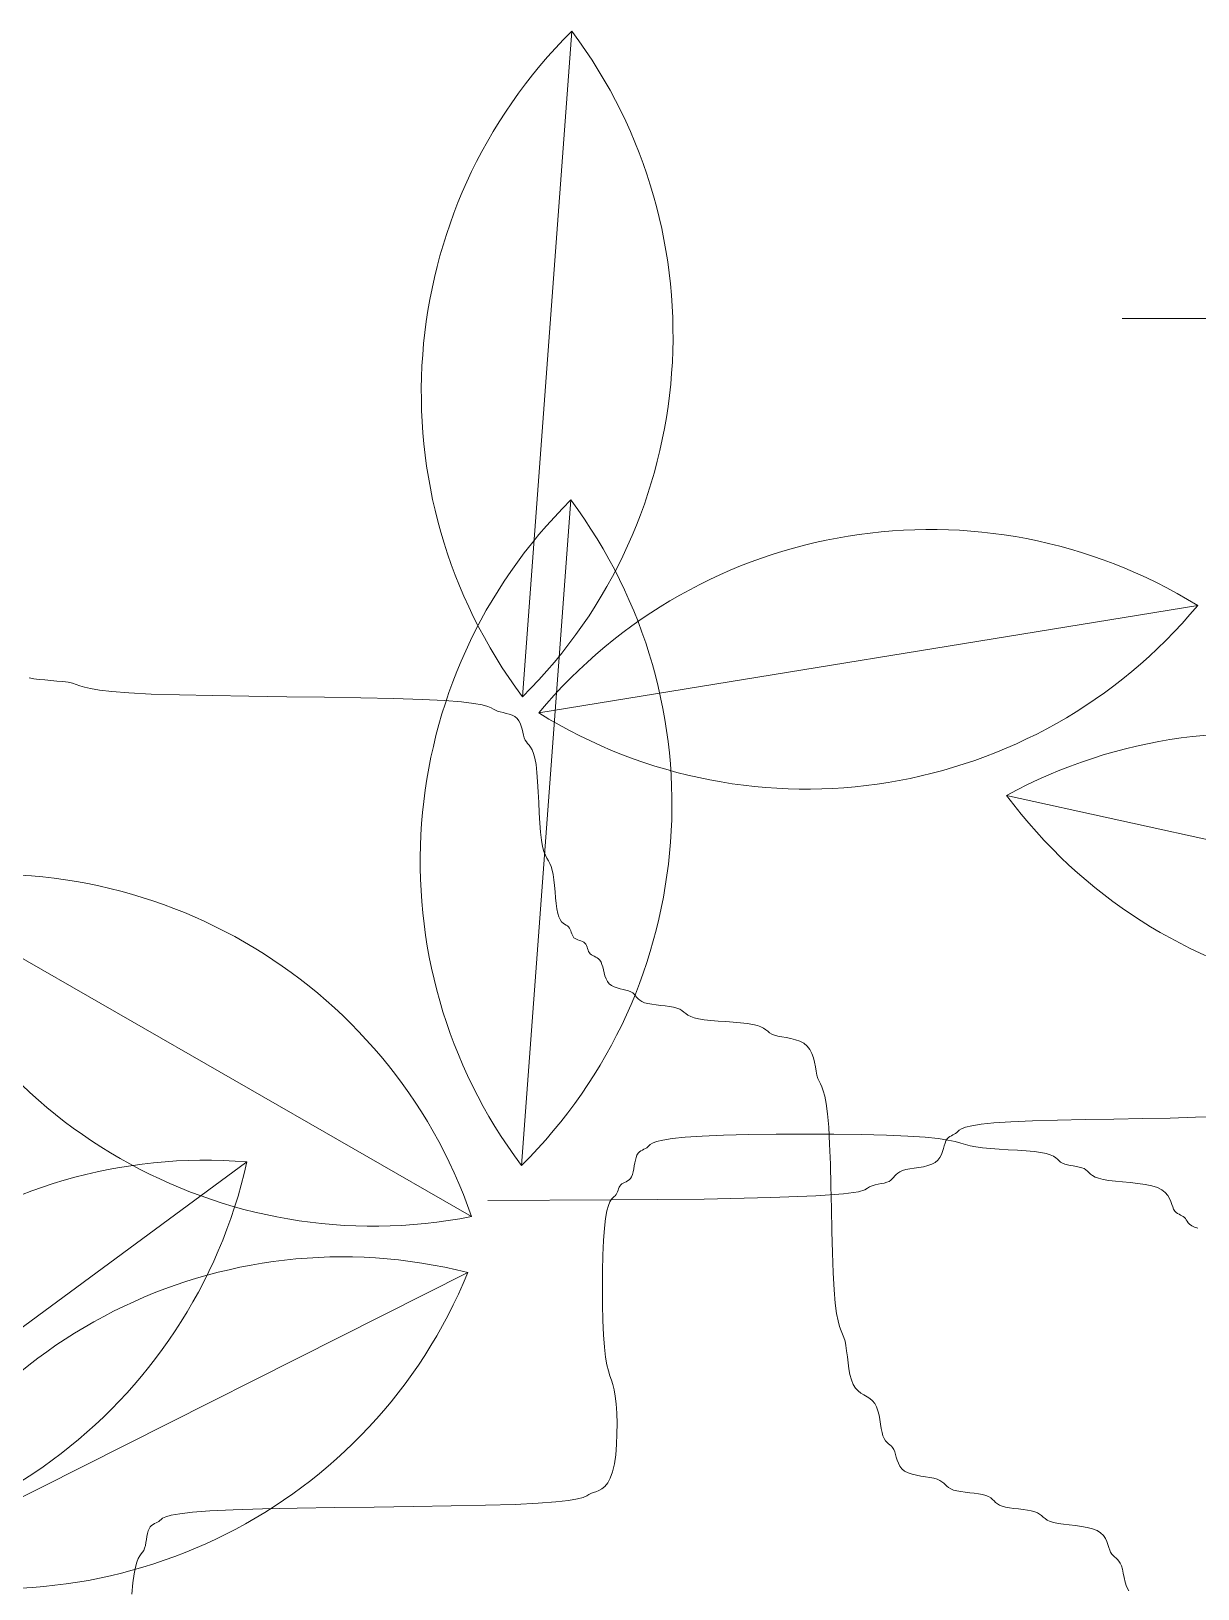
# Model space of a CAD drawing. Header units: millimetres. Extents: x 42 to 552, y 43 to 535.
# Drawn here: x 284.9611 to 285.0769, y 504.6874 to 504.842 of the extents above; entities that cross this region are included whole.
import ezdxf

# ---------------------------------------------------------------- set-up
doc = ezdxf.new("R2010")
doc.units = ezdxf.units.MM
doc.header["$LTSCALE"] = 0.75
doc.header["$MEASUREMENT"] = 0
doc.layers.add('Gramado', color=9, linetype='Continuous', lineweight=0)

# ---------------------------------------------------------------- blocks, each defined once
blk = doc.blocks.new('arbusto8vista')
for p, q in [((-0.3376266709379649, 0.6997587182445386), (-0.3278285350816077, 0.831941469196039)), ((-0.523725630699488, 0.7748662136185374), (-0.5861660958327661, 0.7748662136186795)), ((-0.7054600458012317, 0.6066531934451689), (-0.6956619099448744, 0.7388359443966834)), ((-0.334398460435068, 0.6965325612917468), (-0.203582276158329, 0.7178728763466182)), ((-0.4355520333064646, 0.7035225419957669), (-0.4346524731548982, 0.7033440197657654)), ((-0.4346524731548982, 0.7033440197657654), (-0.4336015851273771, 0.7032033019275303)), ((-0.4336015851273771, 0.7032033019275303), (-0.4324498118492102, 0.7030877866104532)), ((-0.4324498118492102, 0.7030877866104532), (-0.4312475959457345, 0.7029848719439684)), ((-0.4312475959457345, 0.7029848719439684), (-0.4300453800422304, 0.7028819560574533)), ((-0.4300453800422304, 0.7028819560574533), (-0.4288936067640634, 0.7027664370803279)), ((-0.4288936067640634, 0.7027664370803279), (-0.4278427187365423, 0.7026257131419982)), ((-0.4278427187365423, 0.7026257131419982), (-0.4269431585849759, 0.7024471823718699)), ((-0.4269431585849759, 0.7024471823718699), (-0.426206486268967, 0.7022224435737314)), ((-0.426206486268967, 0.7022224435737314), (-0.4254887310850677, 0.701959898248802)), ((-0.4254887310850677, 0.701959898248802), (-0.4246070396641528, 0.7016721485726691)), ((-0.4246070396641528, 0.7016721485726691), (-0.4233785586370402, 0.7013717967209487)), ((-0.4233785586370402, 0.7013717967209487), (-0.4216204346346046, 0.7010714448692141)), ((-0.4216204346346046, 0.7010714448692141), (-0.419149814287664, 0.7007836951930813)), ((-0.419149814287664, 0.7007836951930813), (-0.4157838442270929, 0.7005211498681518)), ((-0.4157838442270929, 0.7005211498681518), (-0.411339671083681, 0.7002964110700134)), ((-0.411339671083681, 0.7002964110700134), (-0.40571746106869, 0.7001178802490529)), ((-0.40571746106869, 0.7001178802490529), (-0.3991494587147315, 0.6999771559548833)), ((-0.3991494587147315, 0.6999771559548833), (-0.3919509281347757, 0.6998616360119172)), ((-0.3919509281347757, 0.6998616360119172), (-0.3844371334418497, 0.6997587182445386)), ((-0.3844371334418497, 0.6997587182445386), (-0.3769233387488953, 0.6996558004771742)), ((-0.3769233387488953, 0.6996558004771742), (-0.3697248081689679, 0.6995402805341939)), ((-0.3697248081689679, 0.6995402805341939), (-0.363156805814981, 0.6993995562400244)), ((-0.363156805814981, 0.6993995562400244), (-0.35753459579999, 0.699221025419078)), ((-0.35753459579999, 0.699221025419078), (-0.3530925244326681, 0.6989962866209254)), ((-0.3530925244326681, 0.6989962866209254), (-0.3497412668044717, 0.698733741295996)), ((-0.3497412668044717, 0.698733741295996), (-0.34731058020256, 0.6984459916198631)), ((-0.34731058020256, 0.6984459916198631), (-0.3456302219141776, 0.6981456397681427)), ((-0.3456302219141776, 0.6981456397681427), (-0.3445299492264269, 0.6978452879164223)), ((-0.3445299492264269, 0.6978452879164223), (-0.343839519426524, 0.6975575382402894)), ((-0.343839519426524, 0.6975575382402894), (-0.3433886898015999, 0.6972949929153458)), ((-0.3433886898015999, 0.6972949929153458), (-0.343007217638899, 0.6970702541172074)), ((-0.343007217638899, 0.6970702541172074), (-0.3425574375631015, 0.6968906731657825)), ((-0.3425574375631015, 0.6968906731657825), (-0.342031993549341, 0.6967425979583624)), ((-0.342031993549341, 0.6967425979583624), (-0.3414561069102717, 0.6966071255365449)), ((-0.3414561069102717, 0.6966071255365449), (-0.3408549989585197, 0.6964653529419422)), ((-0.3408549989585197, 0.6964653529419422), (-0.3402538910067676, 0.6962983772161522)), ((-0.3402538910067676, 0.6962983772161522), (-0.3396780043676983, 0.6960872954008153)), ((-0.3396780043676983, 0.6960872954008153), (-0.3391525603539378, 0.6958132045375152)), ((-0.3391525603539378, 0.6958132045375152), (-0.3387027802781404, 0.695457201667864)), ((-0.3387027802781404, 0.695457201667864), (-0.3383465292750714, 0.6950077349500674)), ((-0.3383465292750714, 0.6950077349500674), (-0.3380722477676841, 0.6944826570087059)), ((-0.3380722477676841, 0.6944826570087059), (-0.3378610200009859, 0.6939071715849963)), ((-0.3378610200009859, 0.6939071715849963), (-0.3376939302200128, 0.6933064824200841)), ((-0.3376939302200128, 0.6933064824200841), (-0.337552062669829, 0.6927057932551861)), ((-0.337552062669829, 0.6927057932551861), (-0.3374165015954134, 0.6921303078314622)), ((-0.3374165015954134, 0.6921303078314622), (-0.3372683312418587, 0.691605229890115)), ((-0.3372683312418587, 0.691605229890115), (-0.3370886358541441, 0.6911557631723184)), ((-0.3370886358541441, 0.6911557631723184), (-0.3368637540027066, 0.6907934593165379)), ((-0.3368637540027066, 0.6907934593165379), (-0.3366010415594474, 0.6904752615503185)), ((-0.3366010415594474, 0.6904752615503185), (-0.3363131087216118, 0.6901444609985106)), ((-0.3363131087216118, 0.6901444609985106), (-0.3360125656865307, 0.6897443487859078)), ((-0.3360125656865307, 0.6897443487859078), (-0.3357120226514212, 0.6892182160373466)), ((-0.3357120226514212, 0.6892182160373466), (-0.335424089813614, 0.6885093538776772)), ((-0.335424089813614, 0.6885093538776772), (-0.3351613773703264, 0.6875610534317076)), ((-0.3351613773703264, 0.6875610534317076), (-0.3349364955188889, 0.686316605824274)), ((-0.3349364955188889, 0.686316605824274), (-0.3347578510574749, 0.6847434559942513)), ((-0.3347578510574749, 0.6847434559942513), (-0.3346170371878827, 0.6829056641367401)), ((-0.3346170371878827, 0.6829056641367401), (-0.3345014437128384, 0.6808914442609222)), ((-0.3345014437128384, 0.6808914442609222), (-0.334398460435068, 0.6787890103759366)), ((-0.334398460435068, 0.6787890103759366), (-0.3342954771573261, 0.6766865764909511)), ((-0.3342954771573261, 0.6766865764909511), (-0.3341798836822818, 0.6746723566151331)), ((-0.3341798836822818, 0.6746723566151331), (-0.3340390698126896, 0.6728345647576219)), ((-0.3340390698126896, 0.6728345647576219), (-0.3338604253512756, 0.6712614149275993)), ((-0.3338604253512756, 0.6712614149275993), (-0.3336355434998381, 0.6700148669575583)), ((-0.3336355434998381, 0.6700148669575583), (-0.3333728310565505, 0.6690518639733938)), ((-0.3333728310565505, 0.6690518639733938), (-0.3330848982187433, 0.668303094924326)), ((-0.3330848982187433, 0.668303094924326), (-0.3327843551836338, 0.6676992487596038)), ((-0.3327843551836338, 0.6676992487596038), (-0.3324838121485527, 0.6671710144284333)), ((-0.3324838121485527, 0.6671710144284333), (-0.3321958793107171, 0.6666490808800631)), ((-0.3321958793107171, 0.6666490808800631), (-0.3319331668674579, 0.6660641370637137)), ((-0.3319331668674579, 0.6660641370637137), (-0.3317082850160205, 0.6653468719286195)), ((-0.3317082850160205, 0.6653468719286195), (-0.3315296404780952, 0.6644479276145319)), ((-0.7153385814718831, 0.5965231012155954), (-0.8302468909115532, 0.6625864309612695)), ((-0.3315296404780952, 0.6644479276145319), (-0.3313888260729243, 0.6633977590233116)), ((-0.3313888260729243, 0.6633977590233116), (-0.3312732311442232, 0.6622467742473361)), ((-0.3312732311442232, 0.6622467742473361), (-0.3311702450356222, 0.6610453813789832)), ((-0.3311702450356222, 0.6610453813789832), (-0.3310672570908366, 0.6598439885106302)), ((-0.3310672570908366, 0.6598439885106302), (-0.3309516566534683, 0.6586930037346406)), ((-0.3309516566534683, 0.6586930037346406), (-0.330810833067261, 0.6576428351434345)), ((-0.330810833067261, 0.6576428351434345), (-0.3306321756758166, 0.6567438908293468)), ((-0.3306321756758166, 0.6567438908293468), (-0.330407277451485, 0.6560329266803819)), ((-0.330407277451485, 0.6560329266803819), (-0.3301445458809837, 0.6554920897669376)), ((-0.3301445458809837, 0.6554920897669376), (-0.3298565920797216, 0.6550898749550385)), ((-0.3298565920797216, 0.6550898749550385), (-0.3295560271630791, 0.6547947771106948)), ((-0.3295560271630791, 0.6547947771106948), (-0.3292554622464365, 0.654575291099917)), ((-0.3292554622464365, 0.654575291099917), (-0.3289675084451744, 0.6543999117887012)), ((-0.3289675084451744, 0.6543999117887012), (-0.3287047768746731, 0.6542371340430861)), ((-0.3287047768746731, 0.6542371340430861), (-0.3284798786503416, 0.6540554527290539)), ((-0.3284798786503416, 0.6540554527290539), (-0.3283012212589256, 0.6538307139309154)), ((-0.3283012212589256, 0.6538307139309154), (-0.3281603976726899, 0.653568168605986)), ((-0.3281603976726899, 0.653568168605986), (-0.32804479723535, 0.6532804189298531)), ((-0.32804479723535, 0.6532804189298531), (-0.327941809290536, 0.6529800670781185)), ((-0.327941809290536, 0.6529800670781185), (-0.3278388231819349, 0.6526797152263981)), ((-0.3278388231819349, 0.6526797152263981), (-0.3277232282532339, 0.6523919655502652)), ((-0.3277232282532339, 0.6523919655502652), (-0.3275824138480914, 0.6521294202253358)), ((-0.3275824138480914, 0.6521294202253358), (-0.3274037693101661, 0.6519046814271974)), ((-0.3274037693101661, 0.6519046814271974), (-0.3271788874587287, 0.6517261506570691)), ((-0.3271788874587287, 0.6517261506570691), (-0.326916175015441, 0.6515854267187393)), ((-0.326916175015441, 0.6515854267187393), (-0.3266282421776339, 0.651469907741614)), ((-0.3266282421776339, 0.651469907741614), (-0.3263276991425244, 0.651366991855113)), ((-0.3263276991425244, 0.651366991855113), (-0.3260271561074433, 0.651264077188614)), ((-0.3260271561074433, 0.651264077188614), (-0.3257392232696077, 0.6511485618715369)), ((-0.3257392232696077, 0.6511485618715369), (-0.3254765108263484, 0.6510078440333018)), ((-0.3254765108263484, 0.6510078440333018), (-0.325251628974911, 0.6508293218033145)), ((-0.325251628974911, 0.6508293218033145), (-0.3250729844369573, 0.6506045938836564)), ((-0.3250729844369573, 0.6506045938836564), (-0.3249321700318148, 0.6503420612672386)), ((-0.3249321700318148, 0.6503420612672386), (-0.3248165751031138, 0.6500543255196476)), ((-0.3248165751031138, 0.6500543255196476), (-0.3247135889945127, 0.64975398820647)), ((-0.3247135889945127, 0.64975398820647), (-0.3246106010497272, 0.6494536508932924)), ((-0.3246106010497272, 0.6494536508932924), (-0.3244950006123588, 0.6491659151457014)), ((-0.3244950006123588, 0.6491659151457014), (-0.3243541770261515, 0.6489033825292836)), ((-0.3243541770261515, 0.6489033825292836), (-0.3241755196347071, 0.6486786546096397)), ((-0.3241755196347071, 0.6486786546096397), (-0.3239506214103756, 0.6484990821983416)), ((-0.3239506214103756, 0.6484990821983416), (-0.3236878898398743, 0.6483510130910162)), ((-0.3236878898398743, 0.6483510130910162), (-0.3233999360386122, 0.648215544329247)), ((-0.3233999360386122, 0.648215544329247), (-0.3230993711219696, 0.6480737729546604)), ((-0.3230993711219696, 0.6480737729546604), (-0.3227988062053271, 0.6479067960088685)), ((-0.3227988062053271, 0.6479067960088685), (-0.322510852404065, 0.6476957105334549)), ((-0.322510852404065, 0.6476957105334549), (-0.3222481208335637, 0.6474216135700601)), ((-0.3222481208335637, 0.6474216135700601), (-0.3220232226092321, 0.6470656021602963)), ((-0.3220232226092321, 0.6470656021602963), (-0.3218435143680267, 0.6466161245640052)), ((-0.3218435143680267, 0.6466161245640052), (-0.3216953348334073, 0.6460910339141321)), ((-0.3216953348334073, 0.6460910339141321), (-0.3215597682503528, 0.6455155345618664)), ((-0.3215597682503528, 0.6455155345618664), (-0.321417898863956, 0.6449148308584256)), ((-0.321417898863956, 0.6449148308584256), (-0.3212508109191958, 0.6443141271549706)), ((-0.3212508109191958, 0.6443141271549706), (-0.3210395886611366, 0.6437386278027191)), ((-0.3210395886611366, 0.6437386278027191), (-0.3207653163348141, 0.643213537152846)), ((-0.3207653163348141, 0.643213537152846), (-0.3204090781852358, 0.6427640595565549)), ((-0.3204090781852358, 0.6427640595565549), (-0.3199593144823609, 0.6424080480959447)), ((-0.3199593144823609, 0.6424080480959447), (-0.319433889595814, 0.6421339507767101)), ((-0.319433889595814, 0.6421339507767101), (-0.3188580239201713, 0.64192286433547)), ((-0.3188580239201713, 0.64192286433547), (-0.3182569378499807, 0.6417558855088004)), ((-0.3182569378499807, 0.6417558855088004), (-0.3176558517797901, 0.6416141110333342)), ((-0.3176558517797901, 0.6416141110333342), (-0.3170799861041189, 0.641478637645676)), ((-0.3170799861041189, 0.641478637645676), (-0.3165545612176004, 0.6413305620824161)), ((-0.3165545612176004, 0.6413305620824161), (-0.3161047975147255, 0.641150981080159)), ((-0.3161047975147255, 0.641150981080159), (-0.3157464575890856, 0.6409262422820063)), ((-0.3157464575890856, 0.6409262422820063), (-0.3154574728303601, 0.6406636969570769)), ((-0.3154574728303601, 0.6406636969570769), (-0.3152063168272718, 0.640375947280944)), ((-0.3152063168272718, 0.640375947280944), (-0.3149614631684869, 0.6400755954292237)), ((-0.3149614631684869, 0.6400755954292237), (-0.3146913854426998, 0.639775243577489)), ((-0.3146913854426998, 0.639775243577489), (-0.3143645572386617, 0.6394874939013704)), ((-0.3143645572386617, 0.6394874939013704), (-0.3139494521450388, 0.6392249485764268)), ((-0.3139494521450388, 0.6392249485764268), (-0.3134145437505254, 0.6390002097782883)), ((-0.3134145437505254, 0.6390002097782883), (-0.3127398654504248, 0.63882167900816)), ((-0.3127398654504248, 0.63882167900816), (-0.311951689866163, 0.6386809550698445)), ((-0.311951689866163, 0.6386809550698445), (-0.3110878494258031, 0.6385654360927191)), ((-0.3110878494258031, 0.6385654360927191), (-0.3101861765574085, 0.638462520206204)), ((-0.3101861765574085, 0.638462520206204), (-0.3092845036890424, 0.6383596055397049)), ((-0.3092845036890424, 0.6383596055397049), (-0.3084206632486826, 0.6382440902226421)), ((-0.3084206632486826, 0.6382440902226421), (-0.3076324876644208, 0.6381033723843927)), ((-0.3076324876644208, 0.6381033723843927), (-0.3069578093643202, 0.6379248501544055)), ((-0.3069578093643202, 0.6379248501544055), (-0.3064197482674729, 0.6377001222347474)), ((-0.3064197482674729, 0.6377001222347474), (-0.3059825742574844, 0.6374375896183437)), ((-0.3059825742574844, 0.6374375896183437), (-0.3055958447090461, 0.6371498538707527)), ((-0.3055958447090461, 0.6371498538707527), (-0.3052091169967923, 0.6368495165575752)), ((-0.3052091169967923, 0.6368495165575752), (-0.3047719484954428, 0.6365491792443976)), ((-0.3047719484954428, 0.6365491792443976), (-0.3042338965796887, 0.6362614434968066)), ((-0.3042338965796887, 0.6362614434968066), (-0.3035445186241645, 0.6359989108803887)), ((-0.3035445186241645, 0.6359989108803887), (-0.3026533720035616, 0.6357741829607306)), ((-0.3026533720035616, 0.6357741829607306), (-0.3015289300005577, 0.6355956607307434)), ((-0.3015289300005577, 0.6355956607307434), (-0.3002153295297774, 0.6354549428925083)), ((-0.3002153295297774, 0.6354549428925083), (-0.2987756234137748, 0.6353394275754312)), ((-0.2987756234137748, 0.6353394275754312), (-0.2972728644751896, 0.6352365129089321)), ((-0.2972728644751896, 0.6352365129089321), (-0.2957701055366044, 0.635133597022417)), ((-0.2957701055366044, 0.635133597022417), (-0.2943303994206303, 0.6350180780453059)), ((-0.2943303994206303, 0.6350180780453059), (-0.2930167989498216, 0.6348773541069761)), ((-0.2930167989498216, 0.6348773541069761), (-0.2918923569468177, 0.6346988233368478)), ((-0.2918923569468177, 0.6346988233368478), (-0.2910012104027544, 0.6344740845387093)), ((-0.2910012104027544, 0.6344740845387093), (-0.2903118329827805, 0.6342115392137657)), ((-0.2903118329827805, 0.6342115392137657), (-0.2897737825206832, 0.633923789537647)), ((-0.2897737825206832, 0.633923789537647), (-0.2893366168501643, 0.6336234376859124)), ((-0.2893366168501643, 0.6336234376859124), (-0.2889498938049826, 0.6333230858341921)), ((-0.2889498938049826, 0.6333230858341921), (-0.2885631712188399, 0.6330353361580592)), ((-0.2885631712188399, 0.6330353361580592), (-0.2881260069254949, 0.6327727908331298)), ((-0.2881260069254949, 0.6327727908331298), (-0.2875879587586496, 0.6325480520349913)), ((-0.2875879587586496, 0.6325480520349913), (-0.2869132968314148, 0.6323674209022698)), ((-0.2869132968314148, 0.6323674209022698), (-0.286125140374395, 0.6322119944257452)), ((-0.286125140374395, 0.6322119944257452), (-0.2852613208974901, 0.6320565685592214)), ((-0.2852613208974901, 0.6320565685592214), (-0.284359669910657, 0.6318759392565312)), ((-0.284359669910657, 0.6318759392565312), (-0.2834580189237954, 0.6316449024714643)), ((-0.2834580189237954, 0.6316449024714643), (-0.2825941994468906, 0.6313382541578392)), ((-0.2825941994468906, 0.6313382541578392), (-0.2818060429898708, 0.6309307902694741)), ((-0.2818060429898708, 0.6309307902694741), (-0.2811313810626359, 0.6303973067601731)), ((-0.2811313810626359, 0.6303973067601731), (-0.2805975364479139, 0.6297231012442239)), ((-0.2805975364479139, 0.6297231012442239), (-0.2801897970193465, 0.6289354779779472)), ((-0.2801897970193465, 0.6289354779779472), (-0.2798829419232902, 0.6280722428780905)), ((-0.2798829419232902, 0.6280722428780905), (-0.2796517503061864, 0.6271712018614721)), ((-0.2796517503061864, 0.6271712018614721), (-0.2794710013143629, 0.6262701608448396)), ((-0.2794710013143629, 0.6262701608448396), (-0.2793154740942896, 0.6254069257449828)), ((-0.2793154740942896, 0.6254069257449828), (-0.2791599477923228, 0.6246193024787061)), ((-0.2791599477923228, 0.6246193024787061), (-0.2789792015548471, 0.6239450969627711)), ((-0.2789792015548471, 0.6239450969627711), (-0.2787543197034097, 0.6233969111186042)), ((-0.2787543197034097, 0.6233969111186042), (-0.278491607260122, 0.6228865308862055)), ((-0.278491607260122, 0.6228865308862055), (-0.2782036744223149, 0.62230053821024)), ((-0.2782036744223149, 0.62230053821024), (-0.2779031313872053, 0.6215255150353585)), ((-0.2779031313872053, 0.6215255150353585), (-0.2776025883520958, 0.6204480433061974)), ((-0.2776025883520958, 0.6204480433061974), (-0.2773146555142887, 0.6189547049674218)), ((-0.2773146555142887, 0.6189547049674218), (-0.2770519430710294, 0.6169320819636823)), ((-0.5990018903878536, 0.61566130387763), (-0.6039935798277725, 0.6155205860393949)), ((-0.5935309987617075, 0.6157768191946928), (-0.5990018903878536, 0.61566130387763)), ((-0.5878205060424762, 0.6158797338611919), (-0.5935309987617075, 0.6157768191946928)), ((-0.5821100133232164, 0.615982649747707), (-0.5878205060424762, 0.6158797338611919)), ((-0.5766391216970703, 0.6160981687248324), (-0.5821100133232164, 0.615982649747707)), ((-0.5716474322571798, 0.6162388926631621), (-0.5766391216970703, 0.6160981687248324)), ((-0.5673745460966302, 0.6164174234332762), (-0.5716474322571798, 0.6162388926631621)), ((-0.2770519430710294, 0.6169320819636823), (-0.276827061219592, 0.6142667562396156)), ((-0.6201035512126793, 0.6125865149607534), (-0.6204040942477889, 0.6124195380149473)), ((-0.6198030081775698, 0.61272828633534), (-0.6201035512126793, 0.6125865149607534)), ((-0.6195150753397627, 0.612863755097095), (-0.6198030081775698, 0.61272828633534)), ((-0.6192523628965034, 0.6130118242044347), (-0.6195150753397627, 0.612863755097095)), ((-0.619027481045066, 0.6131913966157327), (-0.6192523628965034, 0.6130118242044347)), ((-0.6188299206756369, 0.6134161245353766), (-0.619027481045066, 0.6131913966157327)), ((-0.6185566954501382, 0.6136786571517945), (-0.6188299206756369, 0.6134161245353766)), ((-0.6180816997233762, 0.6139663928993855), (-0.6185566954501382, 0.6136786571517945)), ((-0.6172788278501002, 0.6142667302125631), (-0.6180816997233762, 0.6139663928993855)), ((-0.6160219741851733, 0.6145670675257406), (-0.6172788278501002, 0.6142667302125631)), ((-0.6141850330833449, 0.6148548032733316), (-0.6160219741851733, 0.6145670675257406)), ((-0.6116418988994781, 0.6151173358897495), (-0.6141850330833449, 0.6148548032733316)), ((-0.6082664659883221, 0.6153420638093934), (-0.6116418988994781, 0.6151173358897495)), ((-0.6039935798277725, 0.6155205860393949), (-0.6082664659883221, 0.6153420638093934)), ((-0.276827061219592, 0.6142667562396156), (-0.2766484166816383, 0.6108957177814176)), ((-0.6218521701316604, 0.6094275728645044), (-0.6220833617487642, 0.6088268691610637)), ((-0.6216714211398369, 0.6100282765679594), (-0.6218521701316604, 0.6094275728645044)), ((-0.6215158939197636, 0.6106037759202252), (-0.6216714211398369, 0.6100282765679594)), ((-0.6213603676177968, 0.611128866570084), (-0.6215158939197636, 0.6106037759202252)), ((-0.6211796213803211, 0.6115783441663751), (-0.6213603676177968, 0.611128866570084)), ((-0.6209547395288837, 0.6119343555761532), (-0.6211796213803211, 0.6115783441663751)), ((-0.620692027085596, 0.6122084525395479), (-0.6209547395288837, 0.6119343555761532)), ((-0.6204040942477889, 0.6124195380149473), (-0.620692027085596, 0.6122084525395479)), ((-0.2766484166816383, 0.6108957177814176), (-0.2765076022764958, 0.60695758874148)), ((-0.6256584387492694, 0.6064356063415488), (-0.626560089736131, 0.6062686275148934)), ((-0.6247946192723646, 0.6066466927828031), (-0.6256584387492694, 0.6064356063415488)), ((-0.6240064628153448, 0.6069207901020377), (-0.6247946192723646, 0.6066466927828031)), ((-0.6233318008881099, 0.607276801562648), (-0.6240064628153448, 0.6069207901020377)), ((-0.6227979562733879, 0.6077262791589249), (-0.6233318008881099, 0.607276801562648)), ((-0.6223902168448205, 0.6082513698087979), (-0.6227979562733879, 0.6077262791589249)), ((-0.6220833617487642, 0.6088268691610637), (-0.6223902168448205, 0.6082513698087979)), ((-0.4990421318243818, 0.5287747421805875), (-0.3923316297377824, 0.6073950440102749)), ((-0.2765076022764958, 0.60695758874148), (-0.2763920073477948, 0.602641399313697)), ((-0.6329284124240928, 0.6033338959490209), (-0.6334538564378533, 0.6031894965540658)), ((-0.6324786323482954, 0.6035129517843814), (-0.6329284124240928, 0.6033338959490209)), ((-0.6321202795691647, 0.6037376905825198), (-0.6324786323482954, 0.6035129517843814)), ((-0.6318312856293744, 0.6040002359074492), (-0.6321202795691647, 0.6037376905825198)), ((-0.6315801241176473, 0.6042879855835821), (-0.6318312856293744, 0.6040002359074492)), ((-0.6313352686226494, 0.6045883374353025), (-0.6315801241176473, 0.6042879855835821)), ((-0.6310651927330753, 0.6048886892870371), (-0.6313352686226494, 0.6045883374353025)), ((-0.6307383700376761, 0.6051764389631558), (-0.6310651927330753, 0.6048886892870371)), ((-0.6303232741251179, 0.6054389842880994), (-0.6307383700376761, 0.6051764389631558)), ((-0.6297883785841236, 0.6056637230862378), (-0.6303232741251179, 0.6054389842880994)), ((-0.6291137166568888, 0.605843304088495), (-0.6297883785841236, 0.6056637230862378)), ((-0.628325560199869, 0.6059913796517549), (-0.6291137166568888, 0.605843304088495)), ((-0.6274617407229641, 0.6061268530394273), (-0.628325560199869, 0.6059913796517549)), ((-0.626560089736131, 0.6062686275148934), (-0.6274617407229641, 0.6061268530394273)), ((-0.6559301634980272, 0.6003021518585712), (-0.6691670864319406, 0.600013891045748)), ((-0.6470060643716806, 0.6006565708907345), (-0.6559301634980272, 0.6003021518585712)), ((-0.6415120472412355, 0.6010487946196577), (-0.6470060643716806, 0.6006565708907345)), ((-0.6385653702950833, 0.6014504695227743), (-0.6415120472412355, 0.6010487946196577)), ((-0.637283291721559, 0.6018332420775039), (-0.6385653702950833, 0.6014504695227743)), ((-0.636783069709054, 0.6021687587612803), (-0.637283291721559, 0.6018332420775039)), ((-0.6363332896332565, 0.6024360170156342), (-0.636783069709054, 0.6021687587612803)), ((-0.635807845619496, 0.6026434181384275), (-0.6363332896332565, 0.6024360170156342)), ((-0.6352319589804267, 0.60280671439169), (-0.635807845619496, 0.6026434181384275)), ((-0.6346308510286747, 0.6029416580373947), (-0.6352319589804267, 0.60280671439169)), ((-0.6340297430769226, 0.6030640013375148), (-0.6346308510286747, 0.6029416580373947)), ((-0.6334538564378533, 0.6031894965540658), (-0.6340297430769226, 0.6030640013375148)), ((-0.2763920073477948, 0.602641399313697), (-0.2762890212391937, 0.5981361796920055)), ((-0.6875995749850574, 0.5998201419748455), (-0.7121103709689862, 0.5997492581684014)), ((-0.6691670864319406, 0.600013891045748), (-0.6875995749850574, 0.5998201419748455)), ((-0.2762890212391937, 0.5981361796920055), (-0.2761860332943797, 0.593630960070314)), ((-0.2761860332943797, 0.593630960070314), (-0.2760704328570398, 0.589314770642531)), ((-0.2760704328570398, 0.589314770642531), (-0.2759296092708325, 0.5853766416025934)), ((-0.7160918697617831, 0.5854038769786882), (-0.8344608113252434, 0.5257626430166766)), ((-0.2759296092708325, 0.5853766416025934), (-0.2757509518793881, 0.5820056031443954)), ((-0.2757509518793881, 0.5820056031443954), (-0.2755260536550566, 0.5793392272390321)), ((-0.2755260536550566, 0.5793392272390321), (-0.2752633220845553, 0.5773092529661881)), ((-0.2752633220845553, 0.5773092529661881), (-0.2749753682832932, 0.5757959611827204)), ((-0.2749753682832932, 0.5757959611827204), (-0.2746748033666506, 0.5746796327454717)), ((-0.2746748033666506, 0.5746796327454717), (-0.2743742384500081, 0.5738405485112992)), ((-0.2743742384500081, 0.5738405485112992), (-0.274086284648746, 0.5731589893370597)), ((-0.274086284648746, 0.5731589893370597), (-0.2738235530782447, 0.5725152360796102)), ((-0.2738235530782447, 0.5725152360796102), (-0.2735986548539131, 0.5717895695957793)), ((-0.2735986548539131, 0.5717895695957793), (-0.2734189466127077, 0.5708906252816917)), ((-0.2734189466127077, 0.5708906252816917), (-0.2732707670780883, 0.5698404566904713)), ((-0.2732707670780883, 0.5698404566904713), (-0.2731352004950338, 0.5686894719144959)), ((-0.2731352004950338, 0.5686894719144959), (-0.272993331108637, 0.567488079046143)), ((-0.272993331108637, 0.567488079046143), (-0.2728262431638768, 0.56628668617779)), ((-0.2728262431638768, 0.56628668617779), (-0.2726150209058176, 0.5651357014018146)), ((-0.2726150209058176, 0.5651357014018146), (-0.2723407485794951, 0.5640855328105943)), ((-0.2723407485794951, 0.5640855328105943), (-0.2719845104299168, 0.5631865884965066)), ((-0.2719845104299168, 0.5631865884965066), (-0.2715347467270419, 0.5624735240357808)), ((-0.2715347467270419, 0.5624735240357808), (-0.271009321840495, 0.5619179849399814)), ((-0.271009321840495, 0.5619179849399814), (-0.2704334561648523, 0.5614758642045388)), ((-0.2704334561648523, 0.5614758642045388), (-0.2698323700946617, 0.5611030548248834)), ((-0.2698323700946617, 0.5611030548248834), (-0.2692312840244426, 0.5607554497964031)), ((-0.2692312840244426, 0.5607554497964031), (-0.2686554183487999, 0.5603889421145425)), ((-0.2686554183487999, 0.5603889421145425), (-0.2681299934622814, 0.5599594247747177)), ((-0.2681299934622814, 0.5599594247747177), (-0.2676802297594065, 0.559422790772345)), ((-0.2676802297594065, 0.559422790772345), (-0.2673239916098282, 0.55874858525641)), ((-0.2673239916098282, 0.55874858525641), (-0.2670497192834773, 0.5579609619901191)), ((-0.2670497192834773, 0.5579609619901191), (-0.2668384970254181, 0.5570977268902766)), ((-0.2668384970254181, 0.5570977268902766), (-0.2666714090806863, 0.556196685873644)), ((-0.2666714090806863, 0.556196685873644), (-0.2665295396942611, 0.5552956448570114)), ((-0.2665295396942611, 0.5552956448570114), (-0.266393973111235, 0.5544324097571689)), ((-0.266393973111235, 0.5544324097571689), (-0.2662457935766156, 0.553644786490878)), ((-0.2662457935766156, 0.553644786490878), (-0.2660660853354102, 0.552970580974943)), ((-0.2660660853354102, 0.552970580974943), (-0.2658411871110502, 0.5524360473351635)), ((-0.2658411871110502, 0.5524360473351635), (-0.2655784555405774, 0.5520212325335336)), ((-0.2655784555405774, 0.5520212325335336), (-0.2652905017393152, 0.5516946317410714)), ((-0.2652905017393152, 0.5516946317410714), (-0.2649899368226443, 0.5514247401287662)), ((-0.2649899368226443, 0.5514247401287662), (-0.2646893719060017, 0.5511800528676787)), ((-0.2646893719060017, 0.5511800528676787), (-0.2644014181047396, 0.5509290651287841)), ((-0.2644014181047396, 0.5509290651287841), (-0.2641386865342668, 0.5506402720831289)), ((-0.2641386865342668, 0.5506402720831289), (-0.2639137883099067, 0.5502821689017026)), ((-0.2639137883099067, 0.5502821689017026), (-0.2637330291424291, 0.549832702183906)), ((-0.2637330291424291, 0.549832702183906), (-0.2635774931238188, 0.5493076242425587)), ((-0.2635774931238188, 0.5493076242425587), (-0.2634219589414215, 0.5487321388188491)), ((-0.2634219589414215, 0.5487321388188491), (-0.2632412052825828, 0.5481314496539369)), ((-0.2632412052825828, 0.5481314496539369), (-0.2630100108346483, 0.5475307604890389)), ((-0.2630100108346483, 0.5475307604890389), (-0.2627031542849352, 0.546955275065315)), ((-0.2627031542849352, 0.546955275065315), (-0.2622954143207892, 0.5464301971239678)), ((-0.2622954143207892, 0.5464301971239678), (-0.2617615696295559, 0.5459807304061712)), ((-0.2617615696295559, 0.5459807304061712), (-0.261086907702321, 0.54562472753652)), ((-0.261086907702321, 0.54562472753652), (-0.2602987512453012, 0.5453506366732199)), ((-0.2602987512453012, 0.5453506366732199), (-0.2594349317683964, 0.5451395548578688)), ((-0.2594349317683964, 0.5451395548578688), (-0.2585332807815348, 0.544972579132093)), ((-0.2585332807815348, 0.544972579132093), (-0.2576316297947017, 0.5448308065374903)), ((-0.2576316297947017, 0.5448308065374903), (-0.2567678103177968, 0.5446953341156728)), ((-0.2567678103177968, 0.5446953341156728), (-0.255979653860777, 0.5445472589082385)), ((-0.255979653860777, 0.5445472589082385), (-0.2553049919335422, 0.5443676779568136)), ((-0.2553049919335422, 0.5443676779568136), (-0.2547690455427585, 0.5441429391586752)), ((-0.2547690455427585, 0.5441429391586752), (-0.2543465936817881, 0.5438803938337458)), ((-0.2543465936817881, 0.5438803938337458), (-0.2539998048407028, 0.5435926441576129)), ((-0.2539998048407028, 0.5435926441576129), (-0.2536908475095458, 0.5432922923058925)), ((-0.2536908475095458, 0.5432922923058925), (-0.2533818901783889, 0.5429919404541579)), ((-0.2533818901783889, 0.5429919404541579), (-0.2530351013373036, 0.5427041907780392)), ((-0.2530351013373036, 0.5427041907780392), (-0.2526126494763332, 0.5424416454530956)), ((-0.2526126494763332, 0.5424416454530956), (-0.2520767030855495, 0.5422169066549571)), ((-0.2520767030855495, 0.5422169066549571), (-0.2514020411583431, 0.5420383758339966)), ((-0.2514020411583431, 0.5420383758339966), (-0.2506138847012949, 0.541897651539827)), ((-0.2506138847012949, 0.541897651539827), (-0.24975006522439, 0.541782131596861)), ((-0.24975006522439, 0.541782131596861), (-0.2488484142375569, 0.5416792138294824)), ((-0.2488484142375569, 0.5416792138294824), (-0.2479467632506953, 0.541576296062118)), ((-0.2479467632506953, 0.541576296062118), (-0.2470829437737905, 0.5414607761191377)), ((-0.2470829437737905, 0.5414607761191377), (-0.2462947873167707, 0.5413200518249823)), ((-0.2462947873167707, 0.5413200518249823), (-0.2456201253895642, 0.5411415210040218)), ((-0.2456201253895642, 0.5411415210040218), (-0.2450841789222693, 0.5409167822058691)), ((-0.2450841789222693, 0.5409167822058691), (-0.2446617265257203, 0.5406542368809397)), ((-0.2446617265257203, 0.5406542368809397), (-0.2443149362309782, 0.5403664872048068)), ((-0.2443149362309782, 0.5403664872048068), (-0.2440059760689905, 0.5400661353530865)), ((-0.2440059760689905, 0.5400661353530865), (-0.2436970140707899, 0.5397657835013661)), ((-0.2436970140707899, 0.5397657835013661), (-0.2433502182673806, 0.5394780338252332)), ((-0.2433502182673806, 0.5394780338252332), (-0.2429277566897952, 0.5392154885002896)), ((-0.2429277566897952, 0.5392154885002896), (-0.2423917973690095, 0.5389907497021511)), ((-0.2423917973690095, 0.5389907497021511), (-0.2417171190688805, 0.5388122188811906)), ((-0.2417171190688805, 0.5388122188811906), (-0.2409289434846187, 0.5386714945870352)), ((-0.2409289434846187, 0.5386714945870352), (-0.2400651030442589, 0.5385559746440549)), ((-0.2400651030442589, 0.5385559746440549), (-0.2391634301758927, 0.5384530568766905)), ((-0.2391634301758927, 0.5384530568766905), (-0.2382617573074981, 0.538350139109312)), ((-0.2382617573074981, 0.538350139109312), (-0.2373979168671383, 0.5382346191663316)), ((-0.2373979168671383, 0.5382346191663316), (-0.2366097412829049, 0.5380938948721763)), ((-0.2366097412829049, 0.5380938948721763), (-0.2359350629827759, 0.5379153640512158)), ((-0.2359350629827759, 0.5379153640512158), (-0.2353980528122008, 0.5376906252530773)), ((-0.2353980528122008, 0.5376906252530773), (-0.2349682352862033, 0.5374280799281337)), ((-0.2349682352862033, 0.5374280799281337), (-0.2346014733371078, 0.537140330252015)), ((-0.2346014733371078, 0.537140330252015), (-0.2342536298972959, 0.5368399784002804)), ((-0.2342536298972959, 0.5368399784002804), (-0.2338805678991491, 0.53653962654856)), ((-0.2338805678991491, 0.53653962654856), (-0.2334381502750489, 0.5362518768724271)), ((-0.2334381502750489, 0.5362518768724271), (-0.2328822399573482, 0.5359893315474977)), ((-0.2328822399573482, 0.5359893315474977), (-0.2321686998784003, 0.5357645927493451)), ((-0.2321686998784003, 0.5357645927493451), (-0.2312691560997564, 0.5355850117979344)), ((-0.2312691560997564, 0.5355850117979344), (-0.2302182871994489, 0.5354369365905001)), ((-0.2302182871994489, 0.5354369365905001), (-0.2290665348847085, 0.5353014641686826)), ((-0.2290665348847085, 0.5353014641686826), (-0.2278643408627659, 0.5351596915740799)), ((-0.2278643408627659, 0.5351596915740799), (-0.2266621468408232, 0.5349927158483041)), ((-0.2266621468408232, 0.5349927158483041), (-0.2255103945261112, 0.534781634032953)), ((-0.2255103945261112, 0.534781634032953), (-0.2244595256258037, 0.5345075431696529)), ((-0.2244595256258037, 0.5345075431696529), (-0.2235599818471599, 0.5341515403000017)), ((-0.2235599818471599, 0.5341515403000017), (-0.2228485435442735, 0.5337020735822051)), ((-0.2228485435442735, 0.5337020735822051), (-0.2223073456589475, 0.5331769956408579)), ((-0.2223073456589475, 0.5331769956408579), (-0.2219048617798762, 0.532601510217134)), ((-0.2219048617798762, 0.532601510217134), (-0.2216095654957542, 0.532000821052236)), ((-0.2216095654957542, 0.532000821052236), (-0.2213899303953326, 0.5314001318873238)), ((-0.2213899303953326, 0.5314001318873238), (-0.2212144300672492, 0.5308246464636142)), ((-0.2212144300672492, 0.5308246464636142), (-0.2210515381002267, 0.5302995685222527)), ((-0.2210515381002267, 0.5302995685222527), (-0.2208697280829597, 0.5298501018044703)), ((-0.2208697280829597, 0.5298501018044703), (-0.2206448298586281, 0.529491998623044)), ((-0.2206448298586281, 0.529491998623044), (-0.2203820982881268, 0.5292032055773888)), ((-0.2203820982881268, 0.5292032055773888), (-0.2200941444868647, 0.5289522178384942)), ((-0.2200941444868647, 0.5289522178384942), (-0.2197935795702222, 0.5287075305773925)), ((-0.2197935795702222, 0.5287075305773925), (-0.2194930146535796, 0.5284376389651015)), ((-0.2194930146535796, 0.5284376389651015), (-0.2192050608523175, 0.5281110381726393)), ((-0.2192050608523175, 0.5281110381726393), (-0.2189423292818162, 0.5276962233710094)), ((-0.2189423292818162, 0.5276962233710094), (-0.2187174310574846, 0.5271616897312299)), ((-0.2187174310574846, 0.5271616897312299), (-0.2185356210402176, 0.5264874842152949)), ((-0.2185356210402176, 0.5264874842152949), (-0.2183727290731952, 0.525699860949004)), ((-0.2183727290731952, 0.525699860949004), (-0.2181972287451117, 0.5248366258491615)), ((-0.2181972287451117, 0.5248366258491615), (-0.2179775936446617, 0.5239355848325289)), ((-0.2179775936446617, 0.5239355848325289), (-0.2176822973605681, 0.5230345438158963)), ((-0.2176822973605681, 0.5230345438158963), (-0.2172798134814968, 0.5221713087160538)), ((-0.4796721637010535, 0.322303508122701), (-0.6091380630945196, 0.350708859900223)), ((-0.6794195795609141, 0.2816767554675721), (-0.6798945752877046, 0.2813890197199811)), ((-0.6786167076876382, 0.2819770927807497), (-0.6794195795609141, 0.2816767554675721)), ((-0.6773598540227113, 0.2822774300939273), (-0.6786167076876382, 0.2819770927807497)), ((-0.6755229129208828, 0.2825651658415183), (-0.6773598540227113, 0.2822774300939273)), ((-0.672979778737016, 0.2828276984579219), (-0.6755229129208828, 0.2825651658415183)), ((-0.66960434582586, 0.28305242637758), (-0.672979778737016, 0.2828276984579219)), ((-0.6653314596653104, 0.2832288482958063), (-0.66960434582586, 0.28305242637758)), ((-0.6603397702253915, 0.2833548639516863), (-0.6653314596653104, 0.2832288482958063)), ((-0.6548688785992738, 0.28343047334522), (-0.6603397702253915, 0.2833548639516863)), ((-0.6491583858800141, 0.2834556764763931), (-0.6548688785992738, 0.28343047334522)), ((-0.6434478931607543, 0.28343047334522), (-0.6491583858800141, 0.2834556764763931)), ((-0.6379770015346367, 0.2833548639516863), (-0.6434478931607543, 0.28343047334522)), ((-0.6329853120947178, 0.2832288482958063), (-0.6379770015346367, 0.2833548639516863)), ((-0.6287124259341681, 0.28305242637758), (-0.6329853120947178, 0.2832288482958063)), ((-0.6253317385446167, 0.2828276984579219), (-0.6287124259341681, 0.28305242637758)), ((-0.6227518230120097, 0.2825651658415183), (-0.6253317385446167, 0.2828276984579219)), ((-0.6208150468207236, 0.2822774300939273), (-0.6227518230120097, 0.2825651658415183)), ((-0.6193637774552769, 0.2819770927807497), (-0.6208150468207236, 0.2822774300939273)), ((-0.6182403824001028, 0.2816767554675721), (-0.6193637774552769, 0.2819770927807497)), ((-0.6172872291396345, 0.2813890197199811), (-0.6182403824001028, 0.2816767554675721)), ((-0.6826961456792731, 0.2788392291382706), (-0.6828369595488653, 0.2783141384883976)), ((-0.682517501217859, 0.2792887067345617), (-0.6826961456792731, 0.2788392291382706)), ((-0.6822926193664216, 0.2796447181443398), (-0.682517501217859, 0.2792887067345617)), ((-0.6820299069231623, 0.2799188151077345), (-0.6822926193664216, 0.2796447181443398)), ((-0.6817419740853268, 0.2801299005831339), (-0.6820299069231623, 0.2799188151077345)), ((-0.6814414310502173, 0.2802968775289258), (-0.6817419740853268, 0.2801299005831339)), ((-0.6811408880151362, 0.2804386489035124), (-0.6814414310502173, 0.2802968775289258)), ((-0.6808529551773006, 0.2805741176652816), (-0.6811408880151362, 0.2804386489035124)), ((-0.6805902427340413, 0.2807221867726213), (-0.6808529551773006, 0.2805741176652816)), ((-0.6803653608826039, 0.2809017591839051), (-0.6805902427340413, 0.2807221867726213)), ((-0.6801678005132032, 0.2811264871035632), (-0.6803653608826039, 0.2809017591839051)), ((-0.6798945752877046, 0.2813890197199811), (-0.6801678005132032, 0.2811264871035632)), ((-0.6163466851583621, 0.2811264871035632), (-0.6172872291396345, 0.2813890197199811)), ((-0.6152611179406904, 0.2809017591839051), (-0.6163466851583621, 0.2811264871035632)), ((-0.6139117777133549, 0.2807232369539179), (-0.6152611179406904, 0.2809017591839051)), ((-0.6123354456720449, 0.2805825191156828), (-0.6139117777133549, 0.2807232369539179)), ((-0.6106077857548087, 0.2804670037986057), (-0.6123354456720449, 0.2805825191156828)), ((-0.6088044618995809, 0.2803640891321066), (-0.6106077857548087, 0.2804670037986057)), ((-0.6070011380443248, 0.2802611732456057), (-0.6088044618995809, 0.2803640891321066)), ((-0.6052734781270885, 0.2801456542684804), (-0.6070011380443248, 0.2802611732456057)), ((-0.6036971460858069, 0.2800049303301506), (-0.6052734781270885, 0.2801456542684804)), ((-0.6023478058584715, 0.2798263995600223), (-0.6036971460858069, 0.2800049303301506)), ((-0.601280103698997, 0.2796016607618839), (-0.6023478058584715, 0.2798263995600223)), ((-0.6004646151252189, 0.2793391154369544), (-0.601280103698997, 0.2796016607618839)), ((-0.5998508979708106, 0.2790513657608216), (-0.6004646151252189, 0.2793391154369544)), ((-0.5993885100695309, 0.278751013909087), (-0.5998508979708106, 0.2790513657608216)), ((-0.5990270092550816, 0.2784506620573666), (-0.5993885100695309, 0.278751013909087)), ((-0.5987159533612498, 0.2781629123812337), (-0.5990270092550816, 0.2784506620573666)), ((-0.6834149269240584, 0.2754366417271115), (-0.6835935713854724, 0.2749871641308204)), ((-0.6832741130544662, 0.2759617323769845), (-0.6834149269240584, 0.2754366417271115)), ((-0.6831585195794219, 0.2765372317292361), (-0.6832741130544662, 0.2759617323769845)), ((-0.6830555363016799, 0.2771379354326911), (-0.6831585195794219, 0.2765372317292361)), ((-0.6829525530239096, 0.277738639136146), (-0.6830555363016799, 0.2771379354326911)), ((-0.6828369595488653, 0.2783141384883976), (-0.6829525530239096, 0.277738639136146)), ((-0.5984049002217375, 0.2779003670563043), (-0.5987159533612498, 0.2781629123812337)), ((-0.598043407670275, 0.2776756282581658), (-0.5984049002217375, 0.2779003670563043)), ((-0.5975936439674001, 0.2774970974372053), (-0.598043407670275, 0.2776756282581658)), ((-0.5970682190808532, 0.2773563731430357), (-0.5975936439674001, 0.2774970974372053)), ((-0.5964923534052105, 0.2772408532000696), (-0.5970682190808532, 0.2773563731430357)), ((-0.5958912673350198, 0.2771379354326911), (-0.5964923534052105, 0.2772408532000696)), ((-0.5952901812648292, 0.2770350176653125), (-0.5958912673350198, 0.2771379354326911)), ((-0.5947143155891865, 0.2769194977223464), (-0.5952901812648292, 0.2770350176653125)), ((-0.5941888907026396, 0.2767787734281768), (-0.5947143155891865, 0.2769194977223464)), ((-0.5937391269997647, 0.2766002426072305), (-0.5941888907026396, 0.2767787734281768)), ((-0.5933786853745744, 0.2763755038090778), (-0.5937391269997647, 0.2766002426072305)), ((-0.593074988719053, 0.2761129584841484), (-0.5933786853745744, 0.2763755038090778)), ((-0.5927839004245641, 0.2758252088080155), (-0.593074988719053, 0.2761129584841484)), ((-0.5924612838825567, 0.2755248569562951), (-0.5927839004245641, 0.2758252088080155)), ((-0.5920630024844797, 0.2752245051045605), (-0.5924612838825567, 0.2755248569562951)), ((-0.6862837517011258, 0.2722987000034891), (-0.6863867396459113, 0.2719983481517687)), ((-0.6861807655925247, 0.2725990518552237), (-0.6862837517011258, 0.2722987000034891)), ((-0.6860651706638237, 0.2728868015313424), (-0.6861807655925247, 0.2725990518552237)), ((-0.6859243562586812, 0.273149346856286), (-0.6860651706638237, 0.2728868015313424)), ((-0.6857457117207275, 0.2733740856544244), (-0.6859243562586812, 0.273149346856286)), ((-0.6855208298692901, 0.2735536666566816), (-0.6857457117207275, 0.2733740856544244)), ((-0.6852581174260308, 0.2737017422199415), (-0.6855208298692901, 0.2735536666566816)), ((-0.6849701845881953, 0.2738372156076139), (-0.6852581174260308, 0.2737017422199415)), ((-0.6846696415531142, 0.27397899008308), (-0.6849701845881953, 0.2738372156076139)), ((-0.6843690985180046, 0.2741459689097354), (-0.6846696415531142, 0.27397899008308)), ((-0.6840811656801975, 0.2743570553509755), (-0.6843690985180046, 0.2741459689097354)), ((-0.6838184532369098, 0.2746311526702101), (-0.6840811656801975, 0.2743570553509755)), ((-0.6835935713854724, 0.2749871641308204), (-0.6838184532369098, 0.2746311526702101)), ((-0.5915449196217537, 0.2749367554284419), (-0.5920630024844797, 0.2752245051045605)), ((-0.5908628986857707, 0.2746742101034982), (-0.5915449196217537, 0.2749367554284419)), ((-0.5899728030679512, 0.2744494713053598), (-0.5908628986857707, 0.2746742101034982)), ((-0.5888483610649473, 0.2742698903539349), (-0.5899728030679512, 0.2744494713053598)), ((-0.587534760594167, 0.2741218151465148), (-0.5888483610649473, 0.2742698903539349)), ((-0.5860950544781645, 0.2739863427246974), (-0.587534760594167, 0.2741218151465148)), ((-0.5845922955395793, 0.2738445701300947), (-0.5860950544781645, 0.2739863427246974)), ((-0.583089536600994, 0.2736775944043046), (-0.5845922955395793, 0.2738445701300947)), ((-0.58164983048502, 0.2734665125889677), (-0.583089536600994, 0.2736775944043046)), ((-0.5803362300142112, 0.2731924217256534), (-0.58164983048502, 0.2734665125889677)), ((-0.5792117880112073, 0.2728364188560022), (-0.5803362300142112, 0.2731924217256534)), ((-0.578322743166666, 0.2723869521382198), (-0.5792117880112073, 0.2728364188560022)), ((-0.5776480776435449, 0.2718618741968584), (-0.578322743166666, 0.2723869521382198)), ((-0.6881985344903114, 0.2692700025520764), (-0.6884864882915736, 0.2681988361299545)), ((-0.6878979695736689, 0.270013518508776), (-0.6881985344903114, 0.2692700025520764)), ((-0.6875974046570263, 0.270504995833619), (-0.6878979695736689, 0.270013518508776)), ((-0.6873094508557642, 0.2708200463601429), (-0.6875974046570263, 0.270504995833619)), ((-0.687046719285263, 0.271034281921942), (-0.6873094508557642, 0.2708200463601429)), ((-0.6868218210609314, 0.2712233143525538), (-0.687046719285263, 0.271034281921942)), ((-0.686643163669487, 0.2714480531507064), (-0.6868218210609314, 0.2712233143525538)), ((-0.6865023400832797, 0.2717105984756358), (-0.686643163669487, 0.2714480531507064)), ((-0.6863867396459113, 0.2719983481517687), (-0.6865023400832797, 0.2717105984756358)), ((-0.5771499594728198, 0.2712863887731487), (-0.5776480776435449, 0.2718618741968584)), ((-0.5767905566855234, 0.2706856996082365), (-0.5771499594728198, 0.2712863887731487)), ((-0.5765320373126315, 0.2700850104433385), (-0.5767905566855234, 0.2706856996082365)), ((-0.5763365693852052, 0.2695095250196147), (-0.5765320373126315, 0.2700850104433385)), ((-0.5761663209341918, 0.2689844470782674), (-0.5763365693852052, 0.2695095250196147)), ((-0.6887492198620748, 0.2667244074088302), (-0.6889741180864064, 0.2647711045551517)), ((-0.6884864882915736, 0.2681988361299545), (-0.6887492198620748, 0.2667244074088302)), ((-0.5759834599906526, 0.2685349803604709), (-0.5761663209341918, 0.2689844470782674)), ((-0.575758561766321, 0.2681789774908196), (-0.5759834599906526, 0.2685349803604709)), ((-0.5754958301958197, 0.2679048866275195), (-0.575758561766321, 0.2681789774908196)), ((-0.5752078763945576, 0.2676938048121684), (-0.5754958301958197, 0.2679048866275195)), ((-0.5749073114779151, 0.2675268290863926), (-0.5752078763945576, 0.2676938048121684)), ((-0.5746067465612725, 0.2673850564917899), (-0.5749073114779151, 0.2675268290863926)), ((-0.5743187927600104, 0.2672495840699725), (-0.5746067465612725, 0.2673850564917899)), ((-0.5740560611895091, 0.2671015088625381), (-0.5743187927600104, 0.2672495840699725)), ((-0.5738311629651776, 0.2669219279111275), (-0.5740560611895091, 0.2671015088625381)), ((-0.5736493529479105, 0.2666971891129748), (-0.5738311629651776, 0.2669219279111275)), ((-0.5734864609808881, 0.2664346437880454), (-0.5736493529479105, 0.2666971891129748)), ((-0.5733109606528046, 0.2661468941119125), (-0.5734864609808881, 0.2664346437880454)), ((-0.5730913255523831, 0.2658465422601921), (-0.5733109606528046, 0.2661468941119125)), ((-0.6889741180864064, 0.2647711045551517), (-0.6891506737017892, 0.262299021289536)), ((-0.572796029268261, 0.2655461904084575), (-0.5730913255523831, 0.2658465422601921)), ((-0.5723935453891897, 0.2652584407323388), (-0.572796029268261, 0.2655461904084575)), ((-0.5718523475038637, 0.2649958954073952), (-0.5723935453891897, 0.2652584407323388)), ((-0.5711409092009774, 0.2647711566092568), (-0.5718523475038637, 0.2649958954073952)), ((-0.6891506737017892, 0.262299021289536), (-0.6892767848556218, 0.2594110735493445)), ((-0.6892767848556218, 0.2594110735493445), (-0.6893524515479328, 0.2562458828260787)), ((-0.6893524515479328, 0.2562458828260787), (-0.6893776737786936, 0.252942070611283)), ((-0.6893776737786936, 0.252942070611283), (-0.6893524515479328, 0.2496382583964873)), ((-0.6893524515479328, 0.2496382583964873), (-0.6892767848556218, 0.2464730676732358)), ((-0.6892767848556218, 0.2464730676732358), (-0.6891506737017892, 0.2435851199330301)), ((-0.6891506737017892, 0.2435851199330301), (-0.6889741180864064, 0.2411130366674143)), ((-0.6889741180864064, 0.2411130366674143), (-0.6887492198620748, 0.2391534328276066)), ((-0.6887492198620748, 0.2391534328276066), (-0.6884864882915736, 0.2376348972035771)), ((-0.6884864882915736, 0.2376348972035771), (-0.6881985344903114, 0.23644401204497)), ((-0.6881985344903114, 0.23644401204497), (-0.6878979695736689, 0.2354673596014436)), ((-0.6878979695736689, 0.2354673596014436), (-0.6875974046570263, 0.2345915221226704)), ((-0.6875974046570263, 0.2345915221226704), (-0.6873094508557642, 0.2337030818582804)), ((-0.6873094508557642, 0.2337030818582804), (-0.687046719285263, 0.232688621057946)), ((-0.687046719285263, 0.232688621057946), (-0.6868218210609314, 0.2314347219713113)), ((-0.6868218210609314, 0.2314347219713113), (-0.6866463162953096, 0.2298615721412887)), ((-0.6866463162953096, 0.2298615721412887), (-0.6865275610898891, 0.2280237802837775)), ((-0.6865275610898891, 0.2280237802837775), (-0.6864718605432927, 0.2260095604079595)), ((-0.6864718605432927, 0.2260095604079595), (-0.6864855197541146, 0.223907126522974)), ((-0.6864855197541146, 0.223907126522974), (-0.6865748438210346, 0.2218046926379884)), ((-0.6867461378427038, 0.2197904727621705), (-0.6870057069177165, 0.2179526809046592)), ((-0.6865748438210346, 0.2218046926379884), (-0.6867461378427038, 0.2197904727621705)), ((-0.6870057069177165, 0.2179526809046592), (-0.6873598561447238, 0.2163795310746366)), ((-0.6889109668733511, 0.2135062743841303), (-0.6895120748251031, 0.2130189964628073)), ((-0.6883350802342818, 0.2141951840649483), (-0.6889109668733511, 0.2135062743841303)), ((-0.6878096362205213, 0.2151361335976674), (-0.6883350802342818, 0.2141951840649483)), ((-0.6873598561447238, 0.2163795310746366), (-0.6878096362205213, 0.2151361335976674)), ((-0.6986253427479596, 0.2104145533462116), (-0.7021100680139796, 0.2101520080212822)), ((-0.6960990218543941, 0.2107023030223445), (-0.6986253427479596, 0.2104145533462116)), ((-0.6943545570628089, 0.2110026548740649), (-0.6960990218543941, 0.2107023030223445)), ((-0.6932154001026163, 0.2113030067257995), (-0.6943545570628089, 0.2110026548740649)), ((-0.6925050027033421, 0.2115907564019182), (-0.6932154001026163, 0.2113030067257995)), ((-0.692046816594484, 0.2118533017268618), (-0.6925050027033421, 0.2115907564019182)), ((-0.6916642935054824, 0.2120780405250002), (-0.692046816594484, 0.2118533017268618)), ((-0.691214513429685, 0.2122628723320901), (-0.6916642935054824, 0.2120780405250002)), ((-0.6906890694159245, 0.2124477035291648), (-0.691214513429685, 0.2122628723320901)), ((-0.6901131827768552, 0.2126829422086161), (-0.6906890694159245, 0.2124477035291648)), ((-0.6895120748251031, 0.2130189964628073), (-0.6901131827768552, 0.2126829422086161)), ((-0.776070098267212, 0.2074761460695385), (-0.7766848613748323, 0.2071883963934198)), ((-0.7749950478102505, 0.2077764979212731), (-0.776070098267212, 0.2074761460695385)), ((-0.7732894672910788, 0.2080768497729935), (-0.7749950478102505, 0.2077764979212731)), ((-0.7707831139968846, 0.2083645994491263), (-0.7732894672910788, 0.2080768497729935)), ((-0.7673057452148271, 0.2086271447740558), (-0.7707831139968846, 0.2083645994491263)), ((-0.7626871182321224, 0.2088518835722084), (-0.7673057452148271, 0.2086271447740558)), ((-0.7568400099927999, 0.2090304143931547), (-0.7626871182321224, 0.2088518835722084)), ((-0.7500092760683401, 0.2091711386873243), (-0.7568400099927999, 0.2090304143931547)), ((-0.7425227916871222, 0.2092866586302904), (-0.7500092760683401, 0.2091711386873243)), ((-0.7347084320775537, 0.209389576397669), (-0.7425227916871222, 0.2092866586302904)), ((-0.7268940724679567, 0.2094924941650476), (-0.7347084320775537, 0.209389576397669)), ((-0.7194075880867672, 0.2096080141080137), (-0.7268940724679567, 0.2094924941650476)), ((-0.7125768541623074, 0.2097487384021832), (-0.7194075880867672, 0.2096080141080137)), ((-0.7067297459229565, 0.2099272692231295), (-0.7125768541623074, 0.2097487384021832)), ((-0.7021100680139796, 0.2101520080212822), (-0.7067297459229565, 0.2099272692231295)), ((-0.7795452812664223, 0.2046385931031836), (-0.7796860956715932, 0.2041135151618363)), ((-0.779366636728497, 0.2050880598209801), (-0.7795452812664223, 0.2046385931031836)), ((-0.7791417548770596, 0.2054440626906313), (-0.779366636728497, 0.2050880598209801)), ((-0.7788790424338004, 0.2057181535539314), (-0.7791417548770596, 0.2054440626906313)), ((-0.7785911095959648, 0.2059292353692825), (-0.7788790424338004, 0.2057181535539314)), ((-0.7782905665608553, 0.2060962110950584), (-0.7785911095959648, 0.2059292353692825)), ((-0.7779900235257742, 0.2062379836896753), (-0.7782905665608553, 0.2060962110950584)), ((-0.7777020906879386, 0.2063734561114927), (-0.7779900235257742, 0.2062379836896753)), ((-0.7774393782446793, 0.2065215313189128), (-0.7777020906879386, 0.2063734561114927)), ((-0.7772144963932419, 0.2067011122703377), (-0.7774393782446793, 0.2065215313189128)), ((-0.7770095798458954, 0.2069258510684762), (-0.7772144963932419, 0.2067011122703377)), ((-0.7766848613748323, 0.2071883963934198), (-0.7770095798458954, 0.2069258510684762)), ((-0.7802640886772565, 0.2012360880432453), (-0.7804427460686725, 0.2007866213254488)), ((-0.7801232650910208, 0.2017611659845926), (-0.7802640886772565, 0.2012360880432453)), ((-0.7800076646536809, 0.2023366514083165), (-0.7801232650910208, 0.2017611659845926)), ((-0.7799046767088669, 0.2029373405732144), (-0.7800076646536809, 0.2023366514083165)), ((-0.7798016906002943, 0.2035380297381266), (-0.7799046767088669, 0.2029373405732144)), ((-0.7796860956715932, 0.2041135151618363), (-0.7798016906002943, 0.2035380297381266)), ((-0.781819459498081, 0.1984552562030757), (-0.7821074132993431, 0.19745969454857)), ((-0.78151889458141, 0.1991735721294816), (-0.781819459498081, 0.1984552562030757)), ((-0.7812183296647675, 0.199690254466347), (-0.78151889458141, 0.1991735721294816)), ((-0.7809303758635053, 0.2000809153522596), (-0.7812183296647675, 0.199690254466347)), ((-0.7806676442930325, 0.2004211669257643), (-0.7809303758635053, 0.2000809153522596)), ((-0.7804427460686725, 0.2007866213254488), (-0.7806676442930325, 0.2004211669257643)), ((-0.7823701448698159, 0.1961112750274054), (-0.7825950430941759, 0.1943343855009942)), ((-0.7821074132993431, 0.19745969454857), (-0.7823701448698159, 0.1961112750274054)), ((-0.7825950430941759, 0.1943343855009942), (-0.7827715987095303, 0.192087019276542))]:
    blk.add_line(p, q)
for centre, start, end in [((-0.256702030421593, 0.760214646709116), 134.7592252412499, 216.7621042314078), ((-0.4087531755979512, 0.7714855407314474), 314.7592252412522, 36.76210423141007), ((-0.6245354052848597, 0.6671091219097605), 134.7592252412499, 216.7621042314078), ((-0.7765865504612179, 0.6783800159321061), 314.7592252412522, 36.76210423141007), ((-0.2567163789933886, 0.6319631339123077), 58.2637265119799, 140.2666055021372), ((-0.28126435759998, 0.7824423037260715), 238.2637265119818, 320.2666055021395), ((-0.8107893918434002, 0.563464675230108), 19.10301190869404, 101.1058908988521), ((-0.7347960805399794, 0.6956448569467995), 199.1030119086925, 281.1058908988504), ((-0.4004680196162553, 0.5067098122781175), 85.37995805340678, 167.382837043564), ((-0.490905741945852, 0.6294599739128302), 265.3799580534084, 347.3828370435656), ((-0.7409733855120635, 0.4875027692056335), 75.74021332550129, 157.7430923156595), ((-0.8095792955750198, 0.6236637507897171), 255.7402133254995, 337.7430923156566), ((-0.5607425940289943, 0.2620432222317817), 36.6237112759075, 118.626590266065), ((-0.5280676327664935, 0.4109691457911282), 216.6237112759052, 298.6265902660628)]:
    blk.add_arc(centre, 0.1010134482592243, start, end)

msp = doc.modelspace()

# ---------------------------------------------------------------- block references
at = {"layer": 'Gramado', "xscale": 0.5, "yscale": 0.5, "zscale": 0.5}
for p in [(285.362506121478, 504.5908006515845), (285.1786968494112, 504.4260773757332), (285.362506121478, 504.4260773757333)]:
    msp.add_blockref('arbusto8vista', p, dxfattribs=at)

doc.saveas('drawing.dxf')
